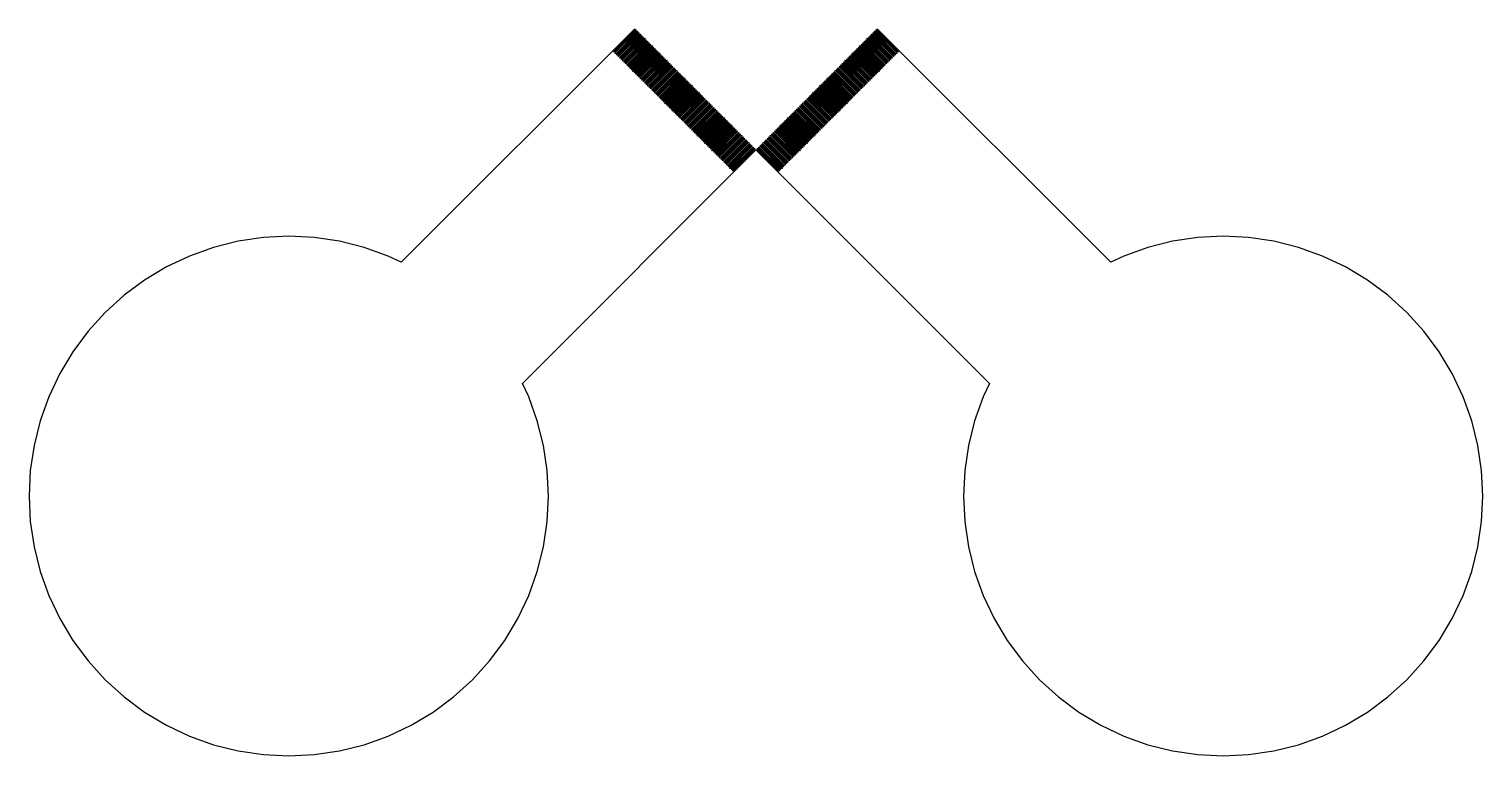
# Model space of a CAD drawing. Extents: x -73 to 181, y -8 to 80.
# Drawn here: x 2 to 16, y 56 to 63 of the extents above; entities that cross this region are included whole.
import ezdxf

# ---------------------------------------------------------------- set-up
doc = ezdxf.new("R2010")
doc.units = 0

msp = doc.modelspace()

# ---------------------------------------------------------------- linework, layer by layer
for p, q in [((7.83327, 63), (5.58598, 60.7527)), ((7.62823, 62.7808), (7.84035, 62.9929)), ((7.84741, 62.9858), (7.6353, 62.7737)), ((7.64236, 62.7667), (7.85448, 62.9788)), ((7.84035, 62.9929), (7.84741, 62.9858)), ((7.85448, 62.9788), (7.86156, 62.9717)), ((10.1384, 62.9717), (10.1455, 62.9788)), ((10.1455, 62.9788), (10.3576, 62.7667)), ((10.1526, 62.9858), (10.1596, 62.9929)), ((10.3647, 62.7737), (10.1526, 62.9858)), ((10.1596, 62.9929), (10.3718, 62.7808)), ((12.414, 60.7527), (10.1667, 63)), ((7.86156, 62.9717), (7.64944, 62.7596)), ((7.65651, 62.7525), (7.86862, 62.9646)), ((7.8757, 62.9576), (7.66357, 62.7455)), ((7.67065, 62.7384), (7.88277, 62.9505)), ((7.88985, 62.9434), (7.67772, 62.7313)), ((7.6848, 62.7242), (7.89691, 62.9363)), ((7.90399, 62.9293), (7.69186, 62.7172)), ((7.69893, 62.7101), (7.91106, 62.9222)), ((7.91814, 62.9151), (7.70601, 62.703)), ((7.71307, 62.696), (7.9252, 62.9081)), ((7.93227, 62.901), (7.72015, 62.6889)), ((7.72722, 62.6818), (7.93935, 62.8939)), ((7.94641, 62.8869), (7.7343, 62.6747)), ((7.74136, 62.6677), (7.95348, 62.8798)), ((7.96056, 62.8727), (7.74844, 62.6606)), ((7.75551, 62.6535), (7.96762, 62.8656)), ((7.97469, 62.8586), (7.76257, 62.6465)), ((7.76965, 62.6394), (7.98177, 62.8515)), ((7.98883, 62.8444), (7.77672, 62.6323)), ((7.7838, 62.6252), (7.99591, 62.8374)), ((7.86862, 62.9646), (7.8757, 62.9576)), ((7.88277, 62.9505), (7.88985, 62.9434)), ((7.89691, 62.9363), (7.90399, 62.9293)), ((7.91106, 62.9222), (7.91814, 62.9151)), ((7.9252, 62.9081), (7.93227, 62.901)), ((7.93935, 62.8939), (7.94641, 62.8869)), ((7.95348, 62.8798), (7.96056, 62.8727)), ((7.96762, 62.8656), (7.97469, 62.8586)), ((7.98177, 62.8515), (7.98883, 62.8444)), ((7.99591, 62.8374), (8.00298, 62.8303)), ((9.99701, 62.8303), (10.0041, 62.8374)), ((10.0041, 62.8374), (10.2162, 62.6252)), ((10.0112, 62.8444), (10.0182, 62.8515)), ((10.2233, 62.6323), (10.0112, 62.8444)), ((10.0182, 62.8515), (10.2303, 62.6394)), ((10.0253, 62.8586), (10.0324, 62.8656)), ((10.2374, 62.6465), (10.0253, 62.8586)), ((10.0324, 62.8656), (10.2445, 62.6535)), ((10.0394, 62.8727), (10.0465, 62.8798)), ((10.2516, 62.6606), (10.0394, 62.8727)), ((10.0465, 62.8798), (10.2586, 62.6677)), ((10.0536, 62.8869), (10.0606, 62.8939)), ((10.2657, 62.6747), (10.0536, 62.8869)), ((10.0606, 62.8939), (10.2728, 62.6818)), ((10.0677, 62.901), (10.0748, 62.9081)), ((10.2798, 62.6889), (10.0677, 62.901)), ((10.0748, 62.9081), (10.2869, 62.6959)), ((10.0818, 62.9151), (10.0889, 62.9222)), ((10.294, 62.703), (10.0818, 62.9151)), ((10.0889, 62.9222), (10.3011, 62.7101)), ((10.096, 62.9293), (10.1031, 62.9363)), ((10.3081, 62.7171), (10.096, 62.9293)), ((10.1031, 62.9363), (10.3152, 62.7242)), ((10.1101, 62.9434), (10.1172, 62.9505)), ((10.3223, 62.7313), (10.1101, 62.9434)), ((10.1172, 62.9505), (10.3293, 62.7384)), ((10.1243, 62.9576), (10.1314, 62.9646)), ((10.3364, 62.7454), (10.1243, 62.9576)), ((10.1314, 62.9646), (10.3435, 62.7525)), ((10.3506, 62.7596), (10.1384, 62.9717)), ((7.6353, 62.7737), (7.62823, 62.7808)), ((7.64944, 62.7596), (7.64236, 62.7667)), ((7.66357, 62.7455), (7.65651, 62.7525)), ((7.67772, 62.7313), (7.67065, 62.7384)), ((7.69186, 62.7172), (7.6848, 62.7242)), ((7.70601, 62.703), (7.69893, 62.7101)), ((7.72015, 62.6889), (7.71307, 62.696)), ((8.00298, 62.8303), (7.79086, 62.6182)), ((7.79793, 62.6111), (8.01004, 62.8232)), ((8.01712, 62.8161), (7.80501, 62.604)), ((7.81207, 62.597), (8.02419, 62.8091)), ((8.03127, 62.802), (7.81914, 62.5899)), ((7.82622, 62.5828), (8.03833, 62.7949)), ((8.04541, 62.7879), (7.83328, 62.5757)), ((7.84036, 62.5687), (8.05247, 62.7808)), ((8.05956, 62.7737), (7.84743, 62.5616)), ((7.85451, 62.5545), (8.06662, 62.7666)), ((8.0737, 62.7596), (7.86157, 62.5475)), ((7.86865, 62.5404), (8.08076, 62.7525)), ((8.08783, 62.7454), (7.87572, 62.5333)), ((7.8828, 62.5262), (8.09491, 62.7384)), ((8.10197, 62.7313), (7.88986, 62.5192)), ((7.89693, 62.5121), (8.10904, 62.7242)), ((8.11612, 62.7171), (7.90401, 62.505)), ((7.91107, 62.498), (8.12318, 62.7101)), ((8.13025, 62.703), (7.91814, 62.4909)), ((7.92522, 62.4838), (8.13733, 62.6959)), ((8.01004, 62.8232), (8.01712, 62.8161)), ((8.02419, 62.8091), (8.03127, 62.802)), ((8.03833, 62.7949), (8.04541, 62.7879)), ((8.05247, 62.7808), (8.05956, 62.7737)), ((8.06662, 62.7666), (8.0737, 62.7596)), ((8.08076, 62.7525), (8.08783, 62.7454)), ((8.09491, 62.7384), (8.10197, 62.7313)), ((8.10904, 62.7242), (8.11612, 62.7171)), ((8.12318, 62.7101), (8.13025, 62.703)), ((8.13733, 62.6959), (8.14439, 62.6889)), ((9.85559, 62.6889), (9.86266, 62.6959)), ((9.86266, 62.6959), (10.0748, 62.4838)), ((9.86974, 62.703), (9.8768, 62.7101)), ((10.0819, 62.4909), (9.86974, 62.703)), ((9.8768, 62.7101), (10.0889, 62.498)), ((9.88387, 62.7171), (9.89095, 62.7242)), ((10.096, 62.505), (9.88387, 62.7171)), ((9.89095, 62.7242), (10.1031, 62.5121)), ((9.89801, 62.7313), (9.90508, 62.7384)), ((10.1101, 62.5192), (9.89801, 62.7313)), ((9.90508, 62.7384), (10.1172, 62.5262)), ((9.91216, 62.7454), (9.91922, 62.7525)), ((10.1243, 62.5333), (9.91216, 62.7454)), ((9.91922, 62.7525), (10.1313, 62.5404)), ((9.92628, 62.7596), (9.93336, 62.7666)), ((10.1384, 62.5474), (9.92628, 62.7596)), ((9.93336, 62.7666), (10.1455, 62.5545)), ((9.94043, 62.7737), (9.94751, 62.7808)), ((10.1526, 62.5616), (9.94043, 62.7737)), ((9.94751, 62.7808), (10.1596, 62.5687)), ((9.95457, 62.7879), (9.96165, 62.7949)), ((10.1667, 62.5757), (9.95457, 62.7879)), ((9.96165, 62.7949), (10.1738, 62.5828)), ((9.96872, 62.802), (9.9758, 62.8091)), ((10.1808, 62.5899), (9.96872, 62.802)), ((9.9758, 62.8091), (10.1879, 62.597)), ((9.98286, 62.8161), (9.98994, 62.8232)), ((10.195, 62.604), (9.98286, 62.8161)), ((9.98994, 62.8232), (10.2021, 62.6111)), ((10.2091, 62.6182), (9.99701, 62.8303)), ((10.2869, 62.6959), (10.2798, 62.6889)), ((10.3011, 62.7101), (10.294, 62.703)), ((10.3152, 62.7242), (10.3081, 62.7171)), ((10.3293, 62.7384), (10.3223, 62.7313)), ((10.3435, 62.7525), (10.3364, 62.7454)), ((10.3576, 62.7667), (10.3506, 62.7596)), ((10.3718, 62.7808), (10.3647, 62.7737)), ((7.7343, 62.6747), (7.72722, 62.6818)), ((7.74844, 62.6606), (7.74136, 62.6677)), ((7.76257, 62.6465), (7.75551, 62.6535)), ((7.77672, 62.6323), (7.76965, 62.6394)), ((7.79086, 62.6182), (7.7838, 62.6252)), ((7.80501, 62.604), (7.79793, 62.6111)), ((7.81914, 62.5899), (7.81207, 62.597)), ((7.83328, 62.5757), (7.82622, 62.5828)), ((7.84743, 62.5616), (7.84036, 62.5687)), ((8.14439, 62.6889), (7.93228, 62.4767)), ((7.93935, 62.4697), (8.15147, 62.6818)), ((8.15854, 62.6747), (7.94643, 62.4626)), ((7.95349, 62.4555), (8.16562, 62.6676)), ((8.17268, 62.6606), (7.96057, 62.4485)), ((7.96764, 62.4414), (8.17976, 62.6535)), ((8.18683, 62.6464), (7.9747, 62.4343)), ((7.98178, 62.4272), (8.19391, 62.6394)), ((8.20097, 62.6323), (7.98885, 62.4202)), ((7.99593, 62.4131), (8.20804, 62.6252)), ((8.21512, 62.6181), (8.00299, 62.406)), ((8.01007, 62.399), (8.22218, 62.6111)), ((8.22925, 62.604), (8.01714, 62.3919)), ((8.02422, 62.3848), (8.23633, 62.5969)), ((8.24339, 62.5899), (8.03128, 62.3777)), ((8.03836, 62.3707), (8.25047, 62.5828)), ((8.25754, 62.5757), (8.04543, 62.3636)), ((8.05249, 62.3565), (8.2646, 62.5686)), ((8.27168, 62.5616), (8.05957, 62.3495)), ((8.15147, 62.6818), (8.15854, 62.6747)), ((8.16562, 62.6676), (8.17268, 62.6606)), ((8.17976, 62.6535), (8.18683, 62.6464)), ((8.19391, 62.6394), (8.20097, 62.6323)), ((8.20804, 62.6252), (8.21512, 62.6181)), ((8.22218, 62.6111), (8.22925, 62.604)), ((8.23633, 62.5969), (8.24339, 62.5899)), ((8.25047, 62.5828), (8.25754, 62.5757)), ((8.2646, 62.5686), (8.27168, 62.5616)), ((9.7283, 62.5616), (9.73538, 62.5686)), ((9.94043, 62.3495), (9.7283, 62.5616)), ((9.73538, 62.5686), (9.94751, 62.3565)), ((9.74245, 62.5757), (9.74951, 62.5828)), ((9.95457, 62.3636), (9.74245, 62.5757)), ((9.74951, 62.5828), (9.96164, 62.3707)), ((9.75659, 62.5899), (9.76366, 62.5969)), ((9.96872, 62.3777), (9.75659, 62.5899)), ((9.76366, 62.5969), (9.97578, 62.3848)), ((9.77074, 62.604), (9.7778, 62.6111)), ((9.98286, 62.3919), (9.77074, 62.604)), ((9.7778, 62.6111), (9.98993, 62.399)), ((9.78487, 62.6181), (9.79195, 62.6252)), ((9.99699, 62.406), (9.78487, 62.6181)), ((9.79195, 62.6252), (10.0041, 62.4131)), ((9.79901, 62.6323), (9.80608, 62.6394)), ((10.0111, 62.4202), (9.79901, 62.6323)), ((9.80608, 62.6394), (10.0182, 62.4272)), ((9.81316, 62.6464), (9.82022, 62.6535)), ((10.0253, 62.4343), (9.81316, 62.6464)), ((9.82022, 62.6535), (10.0323, 62.4414)), ((9.8273, 62.6606), (9.83437, 62.6676)), ((10.0394, 62.4485), (9.8273, 62.6606)), ((9.83437, 62.6676), (10.0465, 62.4555)), ((9.84145, 62.6747), (9.84851, 62.6818)), ((10.0536, 62.4626), (9.84145, 62.6747)), ((9.84851, 62.6818), (10.0606, 62.4697)), ((10.0677, 62.4767), (9.85559, 62.6889)), ((10.1596, 62.5687), (10.1526, 62.5616)), ((10.1738, 62.5828), (10.1667, 62.5757)), ((10.1879, 62.597), (10.1808, 62.5899)), ((10.2021, 62.6111), (10.195, 62.604)), ((10.2162, 62.6252), (10.2091, 62.6182)), ((10.2303, 62.6394), (10.2233, 62.6323)), ((10.2445, 62.6535), (10.2374, 62.6465)), ((10.2586, 62.6677), (10.2516, 62.6606)), ((10.2728, 62.6818), (10.2657, 62.6747)), ((7.86157, 62.5475), (7.85451, 62.5545)), ((7.87572, 62.5333), (7.86865, 62.5404)), ((7.88986, 62.5192), (7.8828, 62.5262)), ((7.90401, 62.505), (7.89693, 62.5121)), ((7.91814, 62.4909), (7.91107, 62.498)), ((7.93228, 62.4767), (7.92522, 62.4838)), ((7.94643, 62.4626), (7.93935, 62.4697)), ((7.96057, 62.4485), (7.95349, 62.4555)), ((7.9747, 62.4343), (7.96764, 62.4414)), ((7.98885, 62.4202), (7.98178, 62.4272)), ((8.06664, 62.3424), (8.27875, 62.5545)), ((8.28581, 62.5474), (8.0737, 62.3353)), ((8.08078, 62.3282), (8.29289, 62.5404)), ((8.29996, 62.5333), (8.08784, 62.3212)), ((8.09491, 62.3141), (8.30704, 62.5262)), ((8.3141, 62.5191), (8.10199, 62.307)), ((8.10905, 62.3), (8.32118, 62.5121)), ((8.32825, 62.505), (8.11612, 62.2929)), ((8.1232, 62.2858), (8.33533, 62.4979)), ((8.34239, 62.4909), (8.13026, 62.2788)), ((8.13734, 62.2717), (8.34947, 62.4838)), ((8.35654, 62.4767), (8.14441, 62.2646)), ((8.15149, 62.2575), (8.3636, 62.4697)), ((8.37068, 62.4626), (8.15857, 62.2505)), ((8.16563, 62.2434), (8.37775, 62.4555)), ((8.38481, 62.4485), (8.1727, 62.2363)), ((8.17978, 62.2292), (8.39189, 62.4414)), ((8.39896, 62.4343), (8.18684, 62.2222)), ((8.19391, 62.2151), (8.40602, 62.4272)), ((8.4131, 62.4202), (8.20099, 62.208)), ((8.27875, 62.5545), (8.28581, 62.5474)), ((8.29289, 62.5404), (8.29996, 62.5333)), ((8.30704, 62.5262), (8.3141, 62.5191)), ((8.32118, 62.5121), (8.32825, 62.505)), ((8.33533, 62.4979), (8.34239, 62.4909)), ((8.34947, 62.4838), (8.35654, 62.4767)), ((8.3636, 62.4697), (8.37068, 62.4626)), ((8.37775, 62.4555), (8.38481, 62.4485)), ((8.39189, 62.4414), (8.39896, 62.4343)), ((8.40602, 62.4272), (8.4131, 62.4202)), ((9.58688, 62.4202), (9.59396, 62.4272)), ((9.79901, 62.208), (9.58688, 62.4202)), ((9.59396, 62.4272), (9.80609, 62.2151)), ((9.60103, 62.4343), (9.60809, 62.4414)), ((9.81316, 62.2222), (9.60103, 62.4343)), ((9.60809, 62.4414), (9.82022, 62.2292)), ((9.61517, 62.4485), (9.62224, 62.4555)), ((9.8273, 62.2363), (9.61517, 62.4485)), ((9.62224, 62.4555), (9.83437, 62.2434)), ((9.6293, 62.4626), (9.63638, 62.4697)), ((9.84143, 62.2505), (9.6293, 62.4626)), ((9.63638, 62.4697), (9.84851, 62.2575)), ((9.64345, 62.4767), (9.65051, 62.4838)), ((9.85558, 62.2646), (9.64345, 62.4767)), ((9.65051, 62.4838), (9.86264, 62.2717)), ((9.65759, 62.4909), (9.66466, 62.4979)), ((9.86972, 62.2787), (9.65759, 62.4909)), ((9.66466, 62.4979), (9.87679, 62.2858)), ((9.67174, 62.505), (9.6788, 62.5121)), ((9.88387, 62.2929), (9.67174, 62.505)), ((9.6788, 62.5121), (9.89093, 62.3)), ((9.68588, 62.5191), (9.69295, 62.5262)), ((9.89801, 62.307), (9.68588, 62.5191)), ((9.69295, 62.5262), (9.90508, 62.3141)), ((9.70003, 62.5333), (9.70709, 62.5404)), ((9.91216, 62.3212), (9.70003, 62.5333)), ((9.70709, 62.5404), (9.91922, 62.3282)), ((9.71417, 62.5474), (9.72124, 62.5545)), ((9.9263, 62.3353), (9.71417, 62.5474)), ((9.72124, 62.5545), (9.93336, 62.3424)), ((10.0182, 62.4272), (10.0111, 62.4202)), ((10.0323, 62.4414), (10.0253, 62.4343)), ((10.0465, 62.4555), (10.0394, 62.4485)), ((10.0606, 62.4697), (10.0536, 62.4626)), ((10.0748, 62.4838), (10.0677, 62.4767)), ((10.0889, 62.498), (10.0819, 62.4909)), ((10.1031, 62.5121), (10.096, 62.505)), ((10.1172, 62.5262), (10.1101, 62.5192)), ((10.1313, 62.5404), (10.1243, 62.5333)), ((10.1455, 62.5545), (10.1384, 62.5474)), ((8.00299, 62.406), (7.99593, 62.4131)), ((8.01714, 62.3919), (8.01007, 62.399)), ((8.03128, 62.3777), (8.02422, 62.3848)), ((8.04543, 62.3636), (8.03836, 62.3707)), ((8.05957, 62.3495), (8.05249, 62.3565)), ((8.0737, 62.3353), (8.06664, 62.3424)), ((8.08784, 62.3212), (8.08078, 62.3282)), ((8.10199, 62.307), (8.09491, 62.3141)), ((8.11612, 62.2929), (8.10905, 62.3)), ((8.13026, 62.2788), (8.1232, 62.2858)), ((8.20804, 62.201), (8.42017, 62.4131)), ((8.42723, 62.406), (8.21512, 62.1939)), ((8.22218, 62.1868), (8.43431, 62.399)), ((8.44138, 62.3919), (8.22925, 62.1798)), ((8.23633, 62.1727), (8.44846, 62.3848)), ((8.45552, 62.3777), (8.24339, 62.1656)), ((8.25047, 62.1586), (8.46259, 62.3707)), ((8.46967, 62.3636), (8.25754, 62.1515)), ((8.26462, 62.1444), (8.47673, 62.3565)), ((8.4838, 62.3495), (8.27168, 62.1373)), ((8.27876, 62.1303), (8.49088, 62.3424)), ((8.49794, 62.3353), (8.28583, 62.1232)), ((8.29291, 62.1161), (8.50502, 62.3282)), ((8.51208, 62.3212), (8.29997, 62.1091)), ((8.30704, 62.102), (8.51915, 62.3141)), ((8.52623, 62.307), (8.31412, 62.0949)), ((8.32118, 62.0878), (8.53329, 62.3)), ((8.54036, 62.2929), (8.32825, 62.0808)), ((8.33533, 62.0737), (8.54744, 62.2858)), ((8.5545, 62.2787), (8.34239, 62.0666)), ((8.42017, 62.4131), (8.42723, 62.406)), ((8.43431, 62.399), (8.44138, 62.3919)), ((8.44846, 62.3848), (8.45552, 62.3777)), ((8.46259, 62.3707), (8.46967, 62.3636)), ((8.47673, 62.3565), (8.4838, 62.3495)), ((8.49088, 62.3424), (8.49794, 62.3353)), ((8.50502, 62.3282), (8.51208, 62.3212)), ((8.51915, 62.3141), (8.52623, 62.307)), ((8.53329, 62.3), (8.54036, 62.2929)), ((8.54744, 62.2858), (8.5545, 62.2787)), ((9.44548, 62.2787), (9.45255, 62.2858)), ((9.65761, 62.0666), (9.44548, 62.2787)), ((9.45255, 62.2858), (9.66467, 62.0737)), ((9.45963, 62.2929), (9.46669, 62.3)), ((9.67175, 62.0808), (9.45963, 62.2929)), ((9.46669, 62.3), (9.67882, 62.0878)), ((9.47375, 62.307), (9.48083, 62.3141)), ((9.68588, 62.0949), (9.47375, 62.307)), ((9.48083, 62.3141), (9.69296, 62.102)), ((9.4879, 62.3212), (9.49496, 62.3282)), ((9.70003, 62.1091), (9.4879, 62.3212)), ((9.49496, 62.3282), (9.70709, 62.1161)), ((9.50204, 62.3353), (9.50911, 62.3424)), ((9.71417, 62.1232), (9.50204, 62.3353)), ((9.50911, 62.3424), (9.72124, 62.1303)), ((9.51619, 62.3495), (9.52325, 62.3565)), ((9.72832, 62.1373), (9.51619, 62.3495)), ((9.52325, 62.3565), (9.73538, 62.1444)), ((9.53032, 62.3636), (9.5374, 62.3707)), ((9.74245, 62.1515), (9.53032, 62.3636)), ((9.5374, 62.3707), (9.74953, 62.1586)), ((9.54446, 62.3777), (9.55153, 62.3848)), ((9.75659, 62.1656), (9.54446, 62.3777)), ((9.55153, 62.3848), (9.76366, 62.1727)), ((9.55861, 62.3919), (9.56567, 62.399)), ((9.77074, 62.1798), (9.55861, 62.3919)), ((9.56567, 62.399), (9.7778, 62.1868)), ((9.57275, 62.406), (9.57982, 62.4131)), ((9.78488, 62.1939), (9.57275, 62.406)), ((9.57982, 62.4131), (9.79195, 62.201)), ((9.87679, 62.2858), (9.86972, 62.2787)), ((9.89093, 62.3), (9.88387, 62.2929)), ((9.90508, 62.3141), (9.89801, 62.307)), ((9.91922, 62.3282), (9.91216, 62.3212)), ((9.93336, 62.3424), (9.9263, 62.3353)), ((9.94751, 62.3565), (9.94043, 62.3495)), ((9.96164, 62.3707), (9.95457, 62.3636)), ((9.97578, 62.3848), (9.96872, 62.3777)), ((9.98993, 62.399), (9.98286, 62.3919)), ((10.0041, 62.4131), (9.99699, 62.406)), ((8.14441, 62.2646), (8.13734, 62.2717)), ((8.15857, 62.2505), (8.15149, 62.2575)), ((8.1727, 62.2363), (8.16563, 62.2434)), ((8.18684, 62.2222), (8.17978, 62.2292)), ((8.20099, 62.208), (8.19391, 62.2151)), ((8.21512, 62.1939), (8.20804, 62.201)), ((8.22925, 62.1798), (8.22218, 62.1868)), ((8.24339, 62.1656), (8.23633, 62.1727)), ((8.25754, 62.1515), (8.25047, 62.1586)), ((8.27168, 62.1373), (8.26462, 62.1444)), ((8.34946, 62.0596), (8.56158, 62.2717)), ((8.56865, 62.2646), (8.35654, 62.0525)), ((8.3636, 62.0454), (8.57573, 62.2575)), ((8.58279, 62.2505), (8.37068, 62.0384)), ((8.37775, 62.0313), (8.58987, 62.2434)), ((8.59694, 62.2363), (8.38483, 62.0242)), ((8.39189, 62.0171), (8.60402, 62.2292)), ((8.61108, 62.2222), (8.39897, 62.0101)), ((8.40604, 62.003), (8.61815, 62.2151)), ((8.62523, 62.208), (8.41312, 61.9959)), ((8.42018, 61.9888), (8.63229, 62.201)), ((8.63936, 62.1939), (8.42725, 61.9818)), ((8.43433, 61.9747), (8.64644, 62.1868)), ((8.6535, 62.1798), (8.44139, 61.9676)), ((8.44846, 61.9606), (8.66057, 62.1727)), ((8.66765, 62.1656), (8.45554, 61.9535)), ((8.4626, 61.9464), (8.67471, 62.1585)), ((8.68179, 62.1515), (8.46968, 61.9393)), ((8.47675, 61.9323), (8.68886, 62.1444)), ((8.69594, 62.1373), (8.48381, 61.9252)), ((8.56158, 62.2717), (8.56865, 62.2646)), ((8.57573, 62.2575), (8.58279, 62.2505)), ((8.58987, 62.2434), (8.59694, 62.2363)), ((8.60402, 62.2292), (8.61108, 62.2222)), ((8.61815, 62.2151), (8.62523, 62.208)), ((8.63229, 62.201), (8.63936, 62.1939)), ((8.64644, 62.1868), (8.6535, 62.1798)), ((8.66057, 62.1727), (8.66765, 62.1656)), ((8.67471, 62.1585), (8.68179, 62.1515)), ((8.68886, 62.1444), (8.69594, 62.1373)), ((9.30405, 62.1373), (9.31113, 62.1444)), ((9.51617, 61.9252), (9.30405, 62.1373)), ((9.31113, 62.1444), (9.52325, 61.9323)), ((9.31819, 62.1515), (9.32527, 62.1585)), ((9.53032, 61.9393), (9.31819, 62.1515)), ((9.32527, 62.1585), (9.5374, 61.9464)), ((9.33234, 62.1656), (9.33942, 62.1727)), ((9.54446, 61.9535), (9.33234, 62.1656)), ((9.33942, 62.1727), (9.55154, 61.9606)), ((9.34648, 62.1798), (9.35355, 62.1868)), ((9.55861, 61.9676), (9.34648, 62.1798)), ((9.35355, 62.1868), (9.56567, 61.9747)), ((9.36063, 62.1939), (9.36769, 62.201)), ((9.57275, 61.9818), (9.36063, 62.1939)), ((9.36769, 62.201), (9.57982, 61.9888)), ((9.37476, 62.208), (9.38184, 62.2151)), ((9.58688, 61.9959), (9.37476, 62.208)), ((9.38184, 62.2151), (9.59396, 62.003)), ((9.3889, 62.2222), (9.39597, 62.2292)), ((9.60103, 62.0101), (9.3889, 62.2222)), ((9.39597, 62.2292), (9.60809, 62.0171)), ((9.40305, 62.2363), (9.41011, 62.2434)), ((9.61517, 62.0242), (9.40305, 62.2363)), ((9.41011, 62.2434), (9.62224, 62.0313)), ((9.41719, 62.2505), (9.42426, 62.2575)), ((9.62932, 62.0383), (9.41719, 62.2505)), ((9.42426, 62.2575), (9.63638, 62.0454)), ((9.43134, 62.2646), (9.4384, 62.2717)), ((9.64346, 62.0525), (9.43134, 62.2646)), ((9.4384, 62.2717), (9.65053, 62.0596)), ((9.73538, 62.1444), (9.72832, 62.1373)), ((9.74953, 62.1586), (9.74245, 62.1515)), ((9.76366, 62.1727), (9.75659, 62.1656)), ((9.7778, 62.1868), (9.77074, 62.1798)), ((9.79195, 62.201), (9.78488, 62.1939)), ((9.80609, 62.2151), (9.79901, 62.208)), ((9.82022, 62.2292), (9.81316, 62.2222)), ((9.83437, 62.2434), (9.8273, 62.2363)), ((9.84851, 62.2575), (9.84143, 62.2505)), ((9.86264, 62.2717), (9.85558, 62.2646)), ((8.28583, 62.1232), (8.27876, 62.1303)), ((8.29997, 62.1091), (8.29291, 62.1161)), ((8.31412, 62.0949), (8.30704, 62.102)), ((8.32825, 62.0808), (8.32118, 62.0878)), ((8.34239, 62.0666), (8.33533, 62.0737)), ((8.35654, 62.0525), (8.34946, 62.0596)), ((8.37068, 62.0384), (8.3636, 62.0454)), ((8.38483, 62.0242), (8.37775, 62.0313)), ((8.39897, 62.0101), (8.39189, 62.0171)), ((8.41312, 61.9959), (8.40604, 62.003)), ((8.49089, 61.9181), (8.703, 62.1302)), ((8.71008, 62.1232), (8.49796, 61.9111)), ((8.50502, 61.904), (8.71715, 62.1161)), ((8.72423, 62.109), (8.5121, 61.8969)), ((8.51917, 61.8899), (8.73129, 62.102)), ((8.73836, 62.0949), (8.52625, 61.8828)), ((8.53331, 61.8757), (8.74544, 62.0878)), ((8.7525, 62.0808), (8.54039, 61.8687)), ((8.54745, 61.8616), (8.75957, 62.0737)), ((8.76665, 62.0666), (8.55453, 61.8545)), ((8.5616, 61.8474), (8.77371, 62.0596)), ((8.78079, 62.0525), (8.56868, 61.8404)), ((8.57574, 61.8333), (8.78786, 62.0454)), ((8.79492, 62.0383), (8.58281, 61.8262)), ((8.58989, 61.8191), (8.802, 62.0313)), ((8.80907, 62.0242), (8.59695, 61.8121)), ((8.60402, 61.805), (8.81613, 62.0171)), ((8.82321, 62.01), (8.6111, 61.7979)), ((8.61816, 61.7909), (8.83028, 62.003)), ((8.83736, 61.9959), (8.62523, 61.7838)), ((8.703, 62.1302), (8.71008, 62.1232)), ((8.71715, 62.1161), (8.72423, 62.109)), ((8.73129, 62.102), (8.73836, 62.0949)), ((8.74544, 62.0878), (8.7525, 62.0808)), ((8.75957, 62.0737), (8.76665, 62.0666)), ((8.77371, 62.0596), (8.78079, 62.0525)), ((8.78786, 62.0454), (8.79492, 62.0383)), ((8.802, 62.0313), (8.80907, 62.0242)), ((8.81613, 62.0171), (8.82321, 62.01)), ((8.83028, 62.003), (8.83736, 61.9959)), ((9.16263, 61.9959), (9.16971, 62.003)), ((9.37476, 61.7838), (9.16263, 61.9959)), ((9.16971, 62.003), (9.38184, 61.7909)), ((9.17677, 62.01), (9.18385, 62.0171)), ((9.3889, 61.7979), (9.17677, 62.01)), ((9.18385, 62.0171), (9.39598, 61.805)), ((9.19092, 62.0242), (9.19798, 62.0313)), ((9.40305, 61.8121), (9.19092, 62.0242)), ((9.19798, 62.0313), (9.41011, 61.8191)), ((9.20506, 62.0383), (9.21213, 62.0454)), ((9.41719, 61.8262), (9.20506, 62.0383)), ((9.21213, 62.0454), (9.42426, 61.8333)), ((9.21919, 62.0525), (9.22627, 62.0596)), ((9.43132, 61.8403), (9.21919, 62.0525)), ((9.22627, 62.0596), (9.4384, 61.8474)), ((9.23334, 62.0666), (9.24042, 62.0737)), ((9.44547, 61.8545), (9.23334, 62.0666)), ((9.24042, 62.0737), (9.45255, 61.8616)), ((9.24748, 62.0808), (9.25455, 62.0878)), ((9.45961, 61.8686), (9.24748, 62.0808)), ((9.25455, 62.0878), (9.46667, 61.8757)), ((9.26163, 62.0949), (9.26869, 62.102)), ((9.47375, 61.8828), (9.26163, 62.0949)), ((9.26869, 62.102), (9.48082, 61.8898)), ((9.27576, 62.109), (9.28284, 62.1161)), ((9.48788, 61.8969), (9.27576, 62.109)), ((9.28284, 62.1161), (9.49496, 61.904)), ((9.2899, 62.1232), (9.29698, 62.1302)), ((9.50203, 61.9111), (9.2899, 62.1232)), ((9.29698, 62.1302), (9.50911, 61.9181)), ((9.59396, 62.003), (9.58688, 61.9959)), ((9.60809, 62.0171), (9.60103, 62.0101)), ((9.62224, 62.0313), (9.61517, 62.0242)), ((9.63638, 62.0454), (9.62932, 62.0383)), ((9.65053, 62.0596), (9.64346, 62.0525)), ((9.66467, 62.0737), (9.65761, 62.0666)), ((9.67882, 62.0878), (9.67175, 62.0808)), ((9.69296, 62.102), (9.68588, 62.0949)), ((9.70709, 62.1161), (9.70003, 62.1091)), ((9.72124, 62.1303), (9.71417, 62.1232)), ((8.42725, 61.9818), (8.42018, 61.9888)), ((8.44139, 61.9676), (8.43433, 61.9747)), ((8.45554, 61.9535), (8.44846, 61.9606)), ((8.46968, 61.9393), (8.4626, 61.9464)), ((8.48381, 61.9252), (8.47675, 61.9323)), ((8.49796, 61.9111), (8.49089, 61.9181)), ((8.5121, 61.8969), (8.50502, 61.904)), ((8.52625, 61.8828), (8.51917, 61.8899)), ((8.54039, 61.8687), (8.53331, 61.8757)), ((8.55453, 61.8545), (8.54745, 61.8616)), ((8.63231, 61.7767), (8.84442, 61.9888)), ((8.8515, 61.9818), (8.63937, 61.7697)), ((8.64645, 61.7626), (8.85857, 61.9747)), ((8.86565, 61.9676), (8.65352, 61.7555)), ((8.66058, 61.7484), (8.87271, 61.9606)), ((8.87979, 61.9535), (8.66766, 61.7414)), ((8.67473, 61.7343), (8.88686, 61.9464)), ((8.89392, 61.9393), (8.68181, 61.7272)), ((8.68889, 61.7202), (8.901, 61.9323)), ((8.90807, 61.9252), (8.69595, 61.7131)), ((8.70302, 61.706), (8.91513, 61.9181)), ((8.92221, 61.9111), (8.7101, 61.6989)), ((8.71716, 61.6919), (8.92928, 61.904)), ((8.93634, 61.8969), (8.72423, 61.6848)), ((8.73131, 61.6777), (8.94342, 61.8898)), ((8.95049, 61.8828), (8.73837, 61.6707)), ((8.74545, 61.6636), (8.95757, 61.8757)), ((8.96463, 61.8686), (8.75252, 61.6565)), ((8.75958, 61.6494), (8.97169, 61.8616)), ((8.84442, 61.9888), (8.8515, 61.9818)), ((8.85857, 61.9747), (8.86565, 61.9676)), ((8.87271, 61.9606), (8.87979, 61.9535)), ((8.88686, 61.9464), (8.89392, 61.9393)), ((8.901, 61.9323), (8.90807, 61.9252)), ((8.91513, 61.9181), (8.92221, 61.9111)), ((8.92928, 61.904), (8.93634, 61.8969)), ((8.94342, 61.8898), (8.95049, 61.8828)), ((8.95757, 61.8757), (8.96463, 61.8686)), ((8.97169, 61.8616), (8.97878, 61.8545)), ((9.02121, 61.8545), (9.02829, 61.8616)), ((9.02829, 61.8616), (9.24042, 61.6494)), ((9.03535, 61.8686), (9.04242, 61.8757)), ((9.24748, 61.6565), (9.03535, 61.8686)), ((9.04242, 61.8757), (9.25455, 61.6636)), ((9.0495, 61.8828), (9.05656, 61.8898)), ((9.26163, 61.6707), (9.0495, 61.8828)), ((9.05656, 61.8898), (9.26869, 61.6777)), ((9.06364, 61.8969), (9.07071, 61.904)), ((9.27577, 61.6848), (9.06364, 61.8969)), ((9.07071, 61.904), (9.28284, 61.6919)), ((9.07777, 61.9111), (9.08485, 61.9181)), ((9.2899, 61.6989), (9.07777, 61.9111)), ((9.08485, 61.9181), (9.29698, 61.706)), ((9.09192, 61.9252), (9.09898, 61.9323)), ((9.30405, 61.7131), (9.09192, 61.9252)), ((9.09898, 61.9323), (9.31111, 61.7201)), ((9.10606, 61.9393), (9.11313, 61.9464)), ((9.31819, 61.7272), (9.10606, 61.9393)), ((9.11313, 61.9464), (9.32526, 61.7343)), ((9.12019, 61.9535), (9.12727, 61.9606)), ((9.33232, 61.7413), (9.12019, 61.9535)), ((9.12727, 61.9606), (9.3394, 61.7484)), ((9.13434, 61.9676), (9.14142, 61.9747)), ((9.34647, 61.7555), (9.13434, 61.9676)), ((9.14142, 61.9747), (9.35355, 61.7626)), ((9.14848, 61.9818), (9.15556, 61.9888)), ((9.36061, 61.7696), (9.14848, 61.9818)), ((9.15556, 61.9888), (9.36769, 61.7767)), ((9.45255, 61.8616), (9.44547, 61.8545)), ((9.46667, 61.8757), (9.45961, 61.8686)), ((9.48082, 61.8898), (9.47375, 61.8828)), ((9.49496, 61.904), (9.48788, 61.8969)), ((9.50911, 61.9181), (9.50203, 61.9111)), ((9.52325, 61.9323), (9.51617, 61.9252)), ((9.5374, 61.9464), (9.53032, 61.9393)), ((9.55154, 61.9606), (9.54446, 61.9535)), ((9.56567, 61.9747), (9.55861, 61.9676)), ((9.57982, 61.9888), (9.57275, 61.9818)), ((6.7527, 59.586), (9, 61.8333)), ((8.56868, 61.8404), (8.5616, 61.8474)), ((8.58281, 61.8262), (8.57574, 61.8333)), ((8.59695, 61.8121), (8.58989, 61.8191)), ((8.6111, 61.7979), (8.60402, 61.805)), ((8.62523, 61.7838), (8.61816, 61.7909)), ((8.63937, 61.7697), (8.63231, 61.7767)), ((8.65352, 61.7555), (8.64645, 61.7626)), ((8.66766, 61.7414), (8.66058, 61.7484)), ((8.68181, 61.7272), (8.67473, 61.7343)), ((8.69595, 61.7131), (8.68889, 61.7202)), ((8.97878, 61.8545), (8.76666, 61.6424)), ((8.77373, 61.6353), (8.98584, 61.8474)), ((8.99292, 61.8403), (8.78079, 61.6282)), ((8.98584, 61.8474), (8.99292, 61.8403)), ((9, 61.8333), (11.2473, 59.586)), ((9.00706, 61.8403), (9.01414, 61.8474)), ((9.21919, 61.6282), (9.00706, 61.8403)), ((9.01414, 61.8474), (9.22627, 61.6353)), ((9.23334, 61.6424), (9.02121, 61.8545)), ((9.31111, 61.7201), (9.30405, 61.7131)), ((9.32526, 61.7343), (9.31819, 61.7272)), ((9.3394, 61.7484), (9.33232, 61.7413)), ((9.35355, 61.7626), (9.34647, 61.7555)), ((9.36769, 61.7767), (9.36061, 61.7696)), ((9.38184, 61.7909), (9.37476, 61.7838)), ((9.39598, 61.805), (9.3889, 61.7979)), ((9.41011, 61.8191), (9.40305, 61.8121)), ((9.42426, 61.8333), (9.41719, 61.8262)), ((9.4384, 61.8474), (9.43132, 61.8403)), ((8.7101, 61.6989), (8.70302, 61.706)), ((8.72423, 61.6848), (8.71716, 61.6919)), ((8.73837, 61.6707), (8.73131, 61.6777)), ((8.75252, 61.6565), (8.74545, 61.6636)), ((8.76666, 61.6424), (8.75958, 61.6494)), ((8.78079, 61.6282), (8.77373, 61.6353)), ((9.22627, 61.6353), (9.21919, 61.6282)), ((9.24042, 61.6494), (9.23334, 61.6424)), ((9.25455, 61.6636), (9.24748, 61.6565)), ((9.26869, 61.6777), (9.26163, 61.6707)), ((9.28284, 61.6919), (9.27577, 61.6848)), ((9.29698, 61.706), (9.2899, 61.6989)), ((3.77711, 60.8952), (3.54611, 60.8125)), ((4.01509, 60.9548), (3.77711, 60.8952)), ((4.25778, 60.9908), (4.01509, 60.9548)), ((4.50282, 61.0028), (4.25778, 60.9908)), ((4.74788, 60.9908), (4.50282, 61.0028)), ((4.99055, 60.9548), (4.74788, 60.9908)), ((5.22853, 60.8952), (4.99055, 60.9548)), ((5.45953, 60.8125), (5.22853, 60.8952)), ((12.7715, 60.8952), (12.5405, 60.8125)), ((13.0094, 60.9548), (12.7715, 60.8952)), ((13.2521, 60.9908), (13.0094, 60.9548)), ((13.4972, 61.0028), (13.2521, 60.9908)), ((13.7422, 60.9908), (13.4972, 61.0028)), ((13.9849, 60.9548), (13.7422, 60.9908)), ((14.2229, 60.8952), (13.9849, 60.9548)), ((14.4539, 60.8125), (14.2229, 60.8952)), ((3.54611, 60.8125), (3.32433, 60.7076)), ((5.58598, 60.7527), (5.45953, 60.8125)), ((12.5405, 60.8125), (12.414, 60.7527)), ((14.6757, 60.7076), (14.4539, 60.8125)), ((3.32433, 60.7076), (3.11389, 60.5815)), ((14.8861, 60.5815), (14.6757, 60.7076)), ((3.11389, 60.5815), (2.91684, 60.4353)), ((15.0832, 60.4353), (14.8861, 60.5815)), ((2.91684, 60.4353), (2.73505, 60.2706)), ((15.265, 60.2706), (15.0832, 60.4353)), ((2.73505, 60.2706), (2.57028, 60.0888)), ((15.4297, 60.0888), (15.265, 60.2706)), ((2.57028, 60.0888), (2.42415, 59.8917)), ((15.5759, 59.8917), (15.4297, 60.0888)), ((2.42415, 59.8917), (2.29799, 59.6813)), ((15.702, 59.6813), (15.5759, 59.8917)), ((2.29799, 59.6813), (2.19312, 59.4595)), ((15.8069, 59.4595), (15.702, 59.6813)), ((6.8125, 59.4595), (6.7527, 59.586)), ((11.2473, 59.586), (11.1875, 59.4595)), ((2.19312, 59.4595), (2.11046, 59.2285)), ((6.89516, 59.2285), (6.8125, 59.4595)), ((11.1875, 59.4595), (11.1048, 59.2285)), ((15.8895, 59.2285), (15.8069, 59.4595)), ((2.11046, 59.2285), (2.05084, 58.9905)), ((6.95477, 58.9906), (6.89516, 59.2285)), ((11.1048, 59.2285), (11.0452, 58.9906)), ((15.9491, 58.9905), (15.8895, 59.2285)), ((2.05084, 58.9905), (2.01485, 58.7478)), ((6.99077, 58.7479), (6.95477, 58.9906)), ((11.0452, 58.9906), (11.0092, 58.7479)), ((15.9851, 58.7479), (15.9491, 58.9905)), ((2.01485, 58.7478), (2.00281, 58.5028)), ((7.00281, 58.5028), (6.99077, 58.7479)), ((11.0092, 58.7479), (10.9972, 58.5028)), ((15.9972, 58.5028), (15.9851, 58.7479)), ((2.00281, 58.5028), (2.01485, 58.2578)), ((6.99078, 58.2578), (7.00281, 58.5028)), ((10.9972, 58.5028), (11.0092, 58.2578)), ((15.9851, 58.2578), (15.9972, 58.5028)), ((2.01485, 58.2578), (2.05084, 58.0151)), ((6.95476, 58.0151), (6.99078, 58.2578)), ((11.0092, 58.2578), (11.0452, 58.0151)), ((15.9491, 58.0151), (15.9851, 58.2578)), ((2.05084, 58.0151), (2.11046, 57.7771)), ((6.89516, 57.7771), (6.95476, 58.0151)), ((11.0452, 58.0151), (11.1048, 57.7771)), ((15.8895, 57.7771), (15.9491, 58.0151)), ((2.11046, 57.7771), (2.19312, 57.5461)), ((6.8125, 57.5461), (6.89516, 57.7771)), ((11.1048, 57.7771), (11.1875, 57.5461)), ((15.8069, 57.5461), (15.8895, 57.7771)), ((2.19312, 57.5461), (2.29799, 57.3243)), ((6.70761, 57.3243), (6.8125, 57.5461)), ((11.1875, 57.5461), (11.2924, 57.3243)), ((15.702, 57.3243), (15.8069, 57.5461)), ((2.29799, 57.3243), (2.42413, 57.1139)), ((6.58148, 57.1139), (6.70761, 57.3243)), ((11.2924, 57.3243), (11.4185, 57.1139)), ((15.5759, 57.1139), (15.702, 57.3243)), ((2.42413, 57.1139), (2.57027, 56.9168)), ((6.43535, 56.9168), (6.58148, 57.1139)), ((11.4185, 57.1139), (11.5647, 56.9168)), ((15.4297, 56.9168), (15.5759, 57.1139)), ((2.57027, 56.9168), (2.73503, 56.735)), ((6.27058, 56.735), (6.43535, 56.9168)), ((11.5647, 56.9168), (11.7294, 56.735)), ((15.265, 56.735), (15.4297, 56.9168)), ((2.73503, 56.735), (2.91681, 56.5703)), ((6.08879, 56.5703), (6.27058, 56.735)), ((11.7294, 56.735), (11.9112, 56.5703)), ((15.0832, 56.5703), (15.265, 56.735)), ((2.91681, 56.5703), (3.11388, 56.4241)), ((5.89172, 56.4241), (6.08879, 56.5703)), ((11.9112, 56.5703), (12.1083, 56.4241)), ((14.8861, 56.4241), (15.0832, 56.5703)), ((3.11388, 56.4241), (3.3243, 56.298)), ((5.68129, 56.298), (5.89172, 56.4241)), ((12.1083, 56.4241), (12.3187, 56.298)), ((14.6757, 56.298), (14.8861, 56.4241)), ((3.3243, 56.298), (3.54608, 56.1931)), ((5.4595, 56.1931), (5.68129, 56.298)), ((12.3187, 56.298), (12.5405, 56.1931)), ((14.4539, 56.1931), (14.6757, 56.298)), ((3.54608, 56.1931), (3.77708, 56.1105)), ((5.2285, 56.1105), (5.4595, 56.1931)), ((12.5405, 56.1931), (12.7715, 56.1105)), ((14.2229, 56.1105), (14.4539, 56.1931)), ((3.77708, 56.1105), (4.01508, 56.0508)), ((4.01508, 56.0508), (4.25775, 56.0148)), ((4.25775, 56.0148), (4.50279, 56.0028)), ((4.50279, 56.0028), (4.74785, 56.0148)), ((4.74785, 56.0148), (4.99051, 56.0508)), ((4.99051, 56.0508), (5.2285, 56.1105)), ((12.7715, 56.1105), (13.0095, 56.0508)), ((13.0095, 56.0508), (13.2521, 56.0148)), ((13.2521, 56.0148), (13.4972, 56.0028)), ((13.4972, 56.0028), (13.7422, 56.0148)), ((13.7422, 56.0148), (13.9849, 56.0508)), ((13.9849, 56.0508), (14.2229, 56.1105))]:
    msp.add_line(p, q)

doc.saveas('drawing.dxf')
